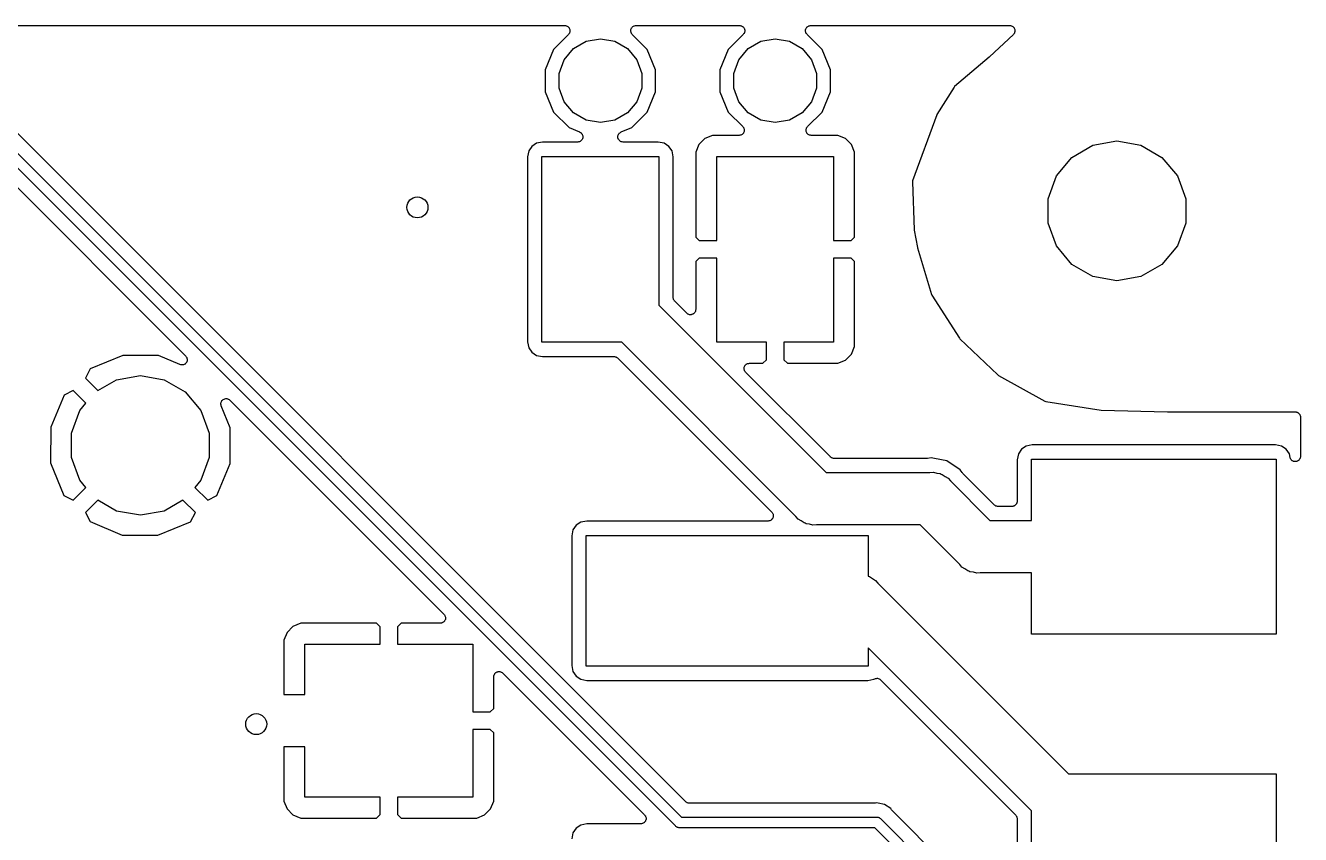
# Model space of a CAD drawing. Extents: x 86.1 to 122.5, y -104.2 to -55.1.
# Drawn here: x 104 to 122.53, y -71.6 to -59.84 of the extents above; entities that cross this region are included whole.
import ezdxf

# ---------------------------------------------------------------- set-up
doc = ezdxf.new("R2010")
doc.units = 0
doc.header["$MEASUREMENT"] = 0
doc.layers.add('BLACK', color=7, linetype='CONTINUOUS')

msp = doc.modelspace()

# ---------------------------------------------------------------- linework, layer by layer
at = {"layer": 'BLACK', "linetype": 'CONTINUOUS'}
for p, q in [((98.4866, -59.8412), (111.839, -59.8412)), ((111.839, -59.8412), (111.849, -59.8429)), ((111.849, -59.8429), (111.859, -59.8438)), ((111.859, -59.8438), (111.862, -59.8452)), ((111.862, -59.8452), (111.866, -59.8458)), ((112.848, -59.8458), (112.852, -59.8452)), ((112.852, -59.8452), (112.855, -59.8438)), ((112.855, -59.8438), (112.865, -59.8429)), ((112.865, -59.8429), (112.874, -59.8412)), ((112.874, -59.8412), (114.379, -59.8412)), ((114.379, -59.8412), (114.389, -59.8429)), ((114.389, -59.8429), (114.399, -59.8438)), ((114.399, -59.8438), (114.402, -59.8452)), ((114.402, -59.8452), (114.406, -59.8458)), ((115.388, -59.8458), (115.392, -59.8452)), ((115.392, -59.8452), (115.395, -59.8438)), ((115.395, -59.8438), (115.405, -59.8429)), ((115.405, -59.8429), (115.414, -59.8412)), ((115.414, -59.8412), (118.306, -59.8412)), ((118.306, -59.8412), (118.317, -59.8432)), ((118.317, -59.8432), (118.328, -59.8445)), ((118.328, -59.8445), (118.33, -59.8454)), ((118.33, -59.8454), (118.332, -59.8458)), ((111.893, -59.9713), (111.676, -60.1886)), ((111.866, -59.8458), (111.874, -59.8508)), ((111.874, -59.8508), (111.883, -59.855)), ((111.883, -59.855), (111.886, -59.8574)), ((111.886, -59.8574), (111.888, -59.859)), ((111.888, -59.859), (111.895, -59.8667)), ((111.899, -59.9631), (111.893, -59.9713)), ((111.895, -59.8667), (111.902, -59.8737)), ((111.905, -59.9555), (111.899, -59.9631)), ((111.902, -59.8737), (111.903, -59.8767)), ((111.903, -59.8767), (111.905, -59.8793)), ((111.905, -59.8793), (111.909, -59.8887)), ((111.907, -59.9523), (111.905, -59.9555)), ((111.909, -59.9496), (111.907, -59.9523)), ((111.909, -59.8887), (111.913, -59.8977)), ((111.911, -59.94), (111.909, -59.9496)), ((111.914, -59.9306), (111.911, -59.94)), ((111.913, -59.8977), (111.913, -59.901)), ((111.913, -59.901), (111.914, -59.9042)), ((111.914, -59.9042), (111.914, -59.9141)), ((111.914, -59.9141), (111.915, -59.924)), ((111.915, -59.924), (111.914, -59.9273)), ((111.914, -59.9273), (111.914, -59.9306)), ((112.798, -59.924), (112.799, -59.9141)), ((112.799, -59.9273), (112.798, -59.924)), ((112.799, -59.9042), (112.8, -59.901)), ((112.799, -59.9141), (112.799, -59.9042)), ((112.799, -59.9306), (112.799, -59.9273)), ((112.803, -59.94), (112.799, -59.9306)), ((112.8, -59.901), (112.801, -59.8977)), ((112.801, -59.8977), (112.805, -59.8887)), ((112.805, -59.9496), (112.803, -59.94)), ((112.805, -59.8887), (112.808, -59.8793)), ((112.807, -59.9524), (112.805, -59.9496)), ((112.808, -59.9555), (112.807, -59.9524)), ((112.808, -59.8793), (112.811, -59.8767)), ((112.815, -59.9631), (112.808, -59.9555)), ((112.811, -59.8767), (112.812, -59.8737)), ((112.812, -59.8737), (112.819, -59.8667)), ((112.82, -59.9713), (112.815, -59.9631)), ((112.819, -59.8667), (112.825, -59.859)), ((113.038, -60.1886), (112.82, -59.9713)), ((112.825, -59.859), (112.828, -59.8573)), ((112.828, -59.8573), (112.831, -59.855)), ((112.831, -59.855), (112.84, -59.8508)), ((112.84, -59.8508), (112.848, -59.8458)), ((114.433, -59.9713), (114.216, -60.1886)), ((114.406, -59.8458), (114.414, -59.8508)), ((114.414, -59.8508), (114.423, -59.855)), ((114.423, -59.855), (114.426, -59.8574)), ((114.426, -59.8574), (114.428, -59.859)), ((114.428, -59.859), (114.435, -59.8667)), ((114.439, -59.9631), (114.433, -59.9713)), ((114.435, -59.8667), (114.442, -59.8737)), ((114.445, -59.9555), (114.439, -59.9631)), ((114.442, -59.8737), (114.443, -59.8767)), ((114.443, -59.8767), (114.445, -59.8793)), ((114.445, -59.8793), (114.449, -59.8887)), ((114.447, -59.9523), (114.445, -59.9555)), ((114.449, -59.9496), (114.447, -59.9523)), ((114.449, -59.8887), (114.453, -59.8977)), ((114.451, -59.94), (114.449, -59.9496)), ((114.454, -59.9306), (114.451, -59.94)), ((114.453, -59.8977), (114.453, -59.901)), ((114.453, -59.901), (114.454, -59.9042)), ((114.454, -59.9042), (114.454, -59.9141)), ((114.454, -59.9141), (114.455, -59.924)), ((114.455, -59.924), (114.454, -59.9273)), ((114.454, -59.9273), (114.454, -59.9306)), ((115.338, -59.924), (115.339, -59.9141)), ((115.339, -59.9273), (115.338, -59.924)), ((115.339, -59.9042), (115.34, -59.901)), ((115.339, -59.9141), (115.339, -59.9042)), ((115.339, -59.9306), (115.339, -59.9273)), ((115.343, -59.94), (115.339, -59.9306)), ((115.34, -59.901), (115.341, -59.8977)), ((115.341, -59.8977), (115.345, -59.8887)), ((115.345, -59.9496), (115.343, -59.94)), ((115.345, -59.8887), (115.348, -59.8793)), ((115.347, -59.9524), (115.345, -59.9496)), ((115.348, -59.9555), (115.347, -59.9524)), ((115.348, -59.8793), (115.351, -59.8767)), ((115.355, -59.9631), (115.348, -59.9555)), ((115.351, -59.8767), (115.352, -59.8737)), ((115.352, -59.8737), (115.359, -59.8667)), ((115.36, -59.9713), (115.355, -59.9631)), ((115.359, -59.8667), (115.365, -59.859)), ((115.578, -60.1886), (115.36, -59.9713)), ((115.365, -59.859), (115.368, -59.8573)), ((115.368, -59.8573), (115.371, -59.855)), ((115.371, -59.855), (115.38, -59.8508)), ((115.38, -59.8508), (115.388, -59.8458)), ((118.358, -59.9731), (118.01, -60.2984)), ((118.332, -59.8458), (118.342, -59.8514)), ((118.342, -59.8514), (118.352, -59.8565)), ((118.352, -59.8565), (118.353, -59.858)), ((118.353, -59.858), (118.355, -59.859)), ((118.355, -59.859), (118.362, -59.8677)), ((118.365, -59.9641), (118.358, -59.9731)), ((118.362, -59.8677), (118.37, -59.8759)), ((118.372, -59.9555), (118.365, -59.9641)), ((118.37, -59.8759), (118.371, -59.8777)), ((118.371, -59.8777), (118.372, -59.8793)), ((118.372, -59.8793), (118.376, -59.8899)), ((118.373, -59.9536), (118.372, -59.9555)), ((118.374, -59.952), (118.373, -59.9536)), ((118.377, -59.9412), (118.374, -59.952)), ((118.376, -59.8899), (118.38, -59.9002)), ((118.381, -59.9306), (118.377, -59.9412)), ((118.38, -59.9002), (118.381, -59.9023)), ((118.381, -59.9023), (118.381, -59.9042)), ((118.381, -59.9042), (118.381, -59.9154)), ((118.381, -59.9154), (118.382, -59.9267)), ((118.382, -59.9267), (118.381, -59.9286)), ((118.381, -59.9286), (118.381, -59.9306)), ((111.676, -60.1886), (111.554, -60.4838)), ((111.829, -60.339), (111.965, -60.1769)), ((111.965, -60.1769), (112.149, -60.0711)), ((112.149, -60.0711), (112.357, -60.0343)), ((112.357, -60.0343), (112.565, -60.0711)), ((112.565, -60.0711), (112.749, -60.1769)), ((112.749, -60.1769), (112.885, -60.339)), ((113.16, -60.4838), (113.038, -60.1886)), ((114.216, -60.1886), (114.094, -60.4838)), ((114.369, -60.339), (114.505, -60.1769)), ((114.505, -60.1769), (114.689, -60.0711)), ((114.689, -60.0711), (114.897, -60.0343)), ((114.897, -60.0343), (115.105, -60.0711)), ((115.105, -60.0711), (115.289, -60.1769)), ((115.289, -60.1769), (115.425, -60.339)), ((115.7, -60.4838), (115.578, -60.1886)), ((102.545, -60.3548), (113.535, -71.3452)), ((113.597, -71.1197), (102.711, -60.2335)), ((111.757, -60.5378), (111.829, -60.339)), ((112.885, -60.339), (112.957, -60.5378)), ((114.297, -60.5378), (114.369, -60.339)), ((115.425, -60.339), (115.497, -60.5378)), ((118.007, -60.3007), (117.505, -60.7276)), ((118.008, -60.2994), (118.007, -60.3007)), ((118.01, -60.2984), (118.008, -60.2994)), ((113.447, -71.4729), (102.457, -60.4825)), ((111.554, -60.4838), (111.554, -60.8034)), ((111.757, -60.7494), (111.757, -60.5378)), ((112.957, -60.5378), (112.957, -60.7494)), ((113.16, -60.8034), (113.16, -60.4838)), ((114.094, -60.4838), (114.094, -60.8034)), ((114.297, -60.7494), (114.297, -60.5378)), ((115.497, -60.5378), (115.497, -60.7494)), ((115.7, -60.8034), (115.7, -60.4838)), ((102.395, -60.708), (106.331, -64.6439)), ((111.829, -60.9482), (111.757, -60.7494)), ((112.957, -60.7494), (112.885, -60.9482)), ((114.369, -60.9482), (114.297, -60.7494)), ((115.497, -60.7494), (115.425, -60.9482)), ((117.497, -60.7364), (117.248, -61.1345)), ((117.505, -60.7276), (117.497, -60.7364)), ((111.554, -60.8034), (111.676, -61.0986)), ((111.965, -61.1103), (111.829, -60.9482)), ((112.885, -60.9482), (112.749, -61.1103)), ((113.038, -61.0986), (113.16, -60.8034)), ((114.094, -60.8034), (114.216, -61.0986)), ((114.505, -61.1103), (114.369, -60.9482)), ((115.425, -60.9482), (115.289, -61.1103)), ((115.578, -61.0986), (115.7, -60.8034)), ((111.676, -61.0986), (111.902, -61.3245)), ((112.149, -61.2161), (111.965, -61.1103)), ((112.749, -61.1103), (112.565, -61.2161)), ((112.812, -61.3245), (113.038, -61.0986)), ((114.216, -61.0986), (114.426, -61.3087)), ((114.689, -61.2161), (114.505, -61.1103)), ((115.289, -61.1103), (115.105, -61.2161)), ((115.368, -61.3087), (115.578, -61.0986)), ((117.245, -61.1415), (116.893, -62.096)), ((117.248, -61.1345), (117.245, -61.1415)), ((111.902, -61.3245), (112.056, -61.3883)), ((112.357, -61.2529), (112.149, -61.2161)), ((112.565, -61.2161), (112.357, -61.2529)), ((112.658, -61.3883), (112.812, -61.3245)), ((114.426, -61.3087), (114.432, -61.3169)), ((114.432, -61.3169), (114.438, -61.3245)), ((114.438, -61.3245), (114.439, -61.3276)), ((114.439, -61.3276), (114.441, -61.3304)), ((114.897, -61.2529), (114.689, -61.2161)), ((115.105, -61.2161), (114.897, -61.2529)), ((115.352, -61.3304), (115.354, -61.3276)), ((115.354, -61.3276), (115.356, -61.3245)), ((115.356, -61.3245), (115.362, -61.3169)), ((115.362, -61.3169), (115.368, -61.3087)), ((112.056, -61.3883), (112.066, -61.3946)), ((112.066, -61.3946), (112.076, -61.4004)), ((112.076, -61.4004), (112.077, -61.4016)), ((112.083, -61.5082), (112.076, -61.5171)), ((112.077, -61.4016), (112.078, -61.4025)), ((112.078, -61.4025), (112.085, -61.4118)), ((112.091, -61.4997), (112.083, -61.5082)), ((112.085, -61.4118), (112.093, -61.4206)), ((112.092, -61.4981), (112.091, -61.4997)), ((112.093, -61.4968), (112.092, -61.4981)), ((112.093, -61.4206), (112.093, -61.4222)), ((112.093, -61.4222), (112.094, -61.4235)), ((112.097, -61.4859), (112.093, -61.4968)), ((112.094, -61.4235), (112.098, -61.4346)), ((112.101, -61.4752), (112.097, -61.4859)), ((112.098, -61.4346), (112.102, -61.4455)), ((112.102, -61.472), (112.101, -61.4735)), ((112.101, -61.4735), (112.101, -61.4752)), ((112.102, -61.4455), (112.102, -61.4472)), ((112.102, -61.4472), (112.102, -61.4488)), ((112.102, -61.4488), (112.102, -61.4604)), ((112.102, -61.4604), (112.102, -61.472)), ((112.611, -61.4488), (112.612, -61.4472)), ((112.612, -61.4604), (112.611, -61.4488)), ((112.612, -61.4455), (112.616, -61.4346)), ((112.612, -61.4472), (112.612, -61.4455)), ((112.612, -61.472), (112.612, -61.4604)), ((112.613, -61.4735), (112.612, -61.472)), ((112.613, -61.4752), (112.613, -61.4735)), ((112.617, -61.4859), (112.613, -61.4752)), ((112.616, -61.4346), (112.619, -61.4235)), ((112.621, -61.4968), (112.617, -61.4859)), ((112.619, -61.4235), (112.62, -61.4222)), ((112.62, -61.4222), (112.621, -61.4206)), ((112.621, -61.4206), (112.628, -61.4118)), ((112.622, -61.4981), (112.621, -61.4968)), ((112.623, -61.4997), (112.622, -61.4981)), ((112.631, -61.5082), (112.623, -61.4997)), ((112.628, -61.4118), (112.636, -61.4025)), ((112.638, -61.5171), (112.631, -61.5082)), ((112.636, -61.4025), (112.637, -61.4016)), ((112.637, -61.4016), (112.638, -61.4004)), ((112.638, -61.4004), (112.648, -61.3946)), ((112.648, -61.3946), (112.658, -61.3883)), ((113.874, -61.4852), (113.789, -61.5709)), ((113.986, -61.4388), (113.874, -61.4852)), ((114.372, -61.4388), (113.986, -61.4388)), ((114.382, -61.4371), (114.372, -61.4388)), ((114.392, -61.4362), (114.382, -61.4371)), ((114.395, -61.4348), (114.392, -61.4362)), ((114.398, -61.4342), (114.395, -61.4348)), ((114.407, -61.4292), (114.398, -61.4342)), ((114.416, -61.425), (114.407, -61.4292)), ((114.418, -61.4227), (114.416, -61.425)), ((114.421, -61.421), (114.418, -61.4227)), ((114.428, -61.4133), (114.421, -61.421)), ((114.435, -61.4063), (114.428, -61.4133)), ((114.436, -61.4033), (114.435, -61.4063)), ((114.438, -61.4007), (114.436, -61.4033)), ((114.442, -61.3913), (114.438, -61.4007)), ((114.441, -61.3304), (114.444, -61.34)), ((114.446, -61.3823), (114.442, -61.3913)), ((114.444, -61.34), (114.447, -61.3494)), ((114.447, -61.3758), (114.446, -61.379)), ((114.446, -61.379), (114.446, -61.3823)), ((114.447, -61.3494), (114.447, -61.3527)), ((114.447, -61.3527), (114.448, -61.356)), ((114.448, -61.356), (114.447, -61.3659)), ((114.447, -61.3659), (114.447, -61.3758)), ((115.346, -61.356), (115.347, -61.3527)), ((115.347, -61.3659), (115.346, -61.356)), ((115.347, -61.3494), (115.35, -61.34)), ((115.347, -61.3527), (115.347, -61.3494)), ((115.347, -61.3758), (115.347, -61.3659)), ((115.348, -61.379), (115.347, -61.3758)), ((115.348, -61.3823), (115.348, -61.379)), ((115.352, -61.3913), (115.348, -61.3823)), ((115.35, -61.34), (115.352, -61.3304)), ((115.356, -61.4007), (115.352, -61.3913)), ((115.358, -61.4033), (115.356, -61.4007)), ((115.359, -61.4063), (115.358, -61.4033)), ((115.366, -61.4133), (115.359, -61.4063)), ((115.373, -61.421), (115.366, -61.4133)), ((115.375, -61.4227), (115.373, -61.421)), ((115.378, -61.425), (115.375, -61.4227)), ((115.387, -61.4292), (115.378, -61.425)), ((115.395, -61.4342), (115.387, -61.4292)), ((115.399, -61.4348), (115.395, -61.4342)), ((115.402, -61.4362), (115.399, -61.4348)), ((115.412, -61.4371), (115.402, -61.4362)), ((115.422, -61.4388), (115.412, -61.4371)), ((115.808, -61.4388), (115.422, -61.4388)), ((115.92, -61.4852), (115.808, -61.4388)), ((116.005, -61.5709), (115.92, -61.4852)), ((111.315, -61.6643), (111.298, -61.7511)), ((111.36, -61.5971), (111.315, -61.6643)), ((111.428, -61.5522), (111.36, -61.5971)), ((111.514, -61.5349), (111.428, -61.5522)), ((112.027, -61.5349), (111.514, -61.5349)), ((112.038, -61.5329), (112.027, -61.5349)), ((112.05, -61.5314), (112.038, -61.5329)), ((112.051, -61.5306), (112.05, -61.5314)), ((112.053, -61.5303), (112.051, -61.5306)), ((112.063, -61.5245), (112.053, -61.5303)), ((112.073, -61.5192), (112.063, -61.5245)), ((112.074, -61.5179), (112.073, -61.5192)), ((112.076, -61.5171), (112.074, -61.5179)), ((112.639, -61.5179), (112.638, -61.5171)), ((112.641, -61.5192), (112.639, -61.5179)), ((112.651, -61.5245), (112.641, -61.5192)), ((112.661, -61.5303), (112.651, -61.5245)), ((112.663, -61.5306), (112.661, -61.5303)), ((112.664, -61.5314), (112.663, -61.5306)), ((112.676, -61.5329), (112.664, -61.5314)), ((112.687, -61.5349), (112.676, -61.5329)), ((113.199, -61.5349), (112.687, -61.5349)), ((113.286, -61.5522), (113.199, -61.5349)), ((113.353, -61.5971), (113.286, -61.5522)), ((113.398, -61.6643), (113.353, -61.5971)), ((113.416, -61.7511), (113.398, -61.6643)), ((113.789, -61.5709), (113.742, -61.683)), ((113.742, -61.683), (113.742, -62.916)), ((116.052, -61.683), (116.005, -61.5709)), ((116.052, -62.916), (116.052, -61.683)), ((119.21, -61.7569), (119.515, -61.5806)), ((119.515, -61.5806), (119.863, -61.5194)), ((119.863, -61.5194), (120.21, -61.5806)), ((120.21, -61.5806), (120.515, -61.7569)), ((111.298, -61.7511), (111.298, -64.4361)), ((111.507, -64.4436), (111.507, -61.7436)), ((111.507, -61.7436), (113.207, -61.7436)), ((113.207, -61.7436), (113.207, -63.9048)), ((113.416, -63.7945), (113.416, -61.7511)), ((114.047, -62.9666), (114.047, -61.7436)), ((114.047, -61.7436), (115.747, -61.7436)), ((115.747, -61.7436), (115.747, -62.9666)), ((118.983, -62.0271), (119.21, -61.7569)), ((120.515, -61.7569), (120.742, -62.0271)), ((118.863, -62.3585), (118.983, -62.0271)), ((120.742, -62.0271), (120.863, -62.3585)), ((116.893, -62.096), (116.891, -62.1104)), ((116.891, -62.1104), (116.916, -62.8111)), ((118.863, -62.7111), (118.863, -62.3585)), ((120.863, -62.3585), (120.863, -62.7111)), ((118.983, -63.0425), (118.863, -62.7111)), ((120.863, -62.7111), (120.742, -63.0425)), ((113.742, -62.916), (113.793, -62.9666)), ((113.793, -62.9666), (114.047, -62.9666)), ((115.747, -62.9666), (116.001, -62.9666)), ((116.001, -62.9666), (116.052, -62.916)), ((116.916, -62.8111), (116.917, -62.8172)), ((116.917, -62.8172), (116.967, -63.0665)), ((116.967, -63.0665), (116.967, -63.0699)), ((116.967, -63.0699), (117.169, -63.7489)), ((119.21, -63.3127), (118.983, -63.0425)), ((120.742, -63.0425), (120.515, -63.3127)), ((113.793, -63.2206), (113.742, -63.2712)), ((113.742, -63.2712), (113.742, -63.9687)), ((114.047, -63.2206), (113.793, -63.2206)), ((114.047, -64.4436), (114.047, -63.2206)), ((115.747, -63.2206), (115.747, -64.4436)), ((116.001, -63.2206), (115.747, -63.2206)), ((116.052, -63.2712), (116.001, -63.2206)), ((116.052, -64.5042), (116.052, -63.2712)), ((119.515, -63.489), (119.21, -63.3127)), ((120.515, -63.3127), (120.21, -63.489)), ((119.863, -63.5502), (119.515, -63.489)), ((120.21, -63.489), (119.863, -63.5502)), ((113.207, -63.9048), (115.638, -66.3356)), ((113.416, -63.7978), (113.416, -63.7945)), ((113.416, -63.8012), (113.416, -63.7978)), ((113.418, -63.8108), (113.416, -63.8012)), ((113.42, -63.8206), (113.418, -63.8108)), ((113.422, -63.8235), (113.42, -63.8206)), ((113.423, -63.8267), (113.422, -63.8235)), ((113.428, -63.8349), (113.423, -63.8267)), ((113.433, -63.8435), (113.428, -63.8349)), ((113.436, -63.8457), (113.433, -63.8435)), ((113.438, -63.8484), (113.436, -63.8457)), ((113.612, -64.0225), (113.438, -63.8484)), ((117.169, -63.7489), (117.173, -63.7585)), ((117.173, -63.7585), (117.574, -64.3852)), ((113.62, -64.0282), (113.612, -64.0225)), ((113.628, -64.0346), (113.62, -64.0282)), ((113.631, -64.0358), (113.628, -64.0346)), ((113.634, -64.0377), (113.631, -64.0358)), ((113.643, -64.0403), (113.634, -64.0377)), ((113.653, -64.0437), (113.643, -64.0403)), ((113.656, -64.0437), (113.653, -64.0437)), ((113.659, -64.0446), (113.656, -64.0437)), ((113.669, -64.0437), (113.659, -64.0446)), ((113.679, -64.0437), (113.669, -64.0437)), ((113.682, -64.0426), (113.679, -64.0437)), ((113.686, -64.0423), (113.682, -64.0426)), ((113.695, -64.038), (113.686, -64.0423)), ((113.704, -64.0346), (113.695, -64.038)), ((113.707, -64.0325), (113.704, -64.0346)), ((113.71, -64.0311), (113.707, -64.0325)), ((113.717, -64.024), (113.71, -64.0311)), ((113.724, -64.0176), (113.717, -64.024)), ((113.726, -64.0147), (113.724, -64.0176)), ((113.728, -64.0124), (113.726, -64.0147)), ((113.733, -64.0033), (113.728, -64.0124)), ((113.738, -63.9947), (113.733, -64.0033)), ((113.74, -63.9884), (113.738, -63.9914)), ((113.738, -63.9914), (113.738, -63.9947)), ((113.742, -63.9687), (113.74, -63.9785)), ((113.74, -63.9785), (113.74, -63.9884)), ((111.298, -64.4361), (111.315, -64.5229)), ((112.668, -64.4436), (111.507, -64.4436)), ((115.199, -66.9742), (112.668, -64.4436)), ((114.77, -64.4436), (114.047, -64.4436)), ((114.77, -64.6978), (114.77, -64.4436)), ((115.747, -64.4436), (115.024, -64.4436)), ((115.024, -64.4436), (115.024, -64.6978)), ((117.574, -64.3852), (117.58, -64.3922)), ((117.58, -64.3922), (118.132, -64.919)), ((105.417, -64.6363), (104.943, -64.8311)), ((105.936, -64.6379), (105.417, -64.6363)), ((106.248, -64.7681), (105.936, -64.6379)), ((106.331, -64.6439), (106.338, -64.6535)), ((106.338, -64.6535), (106.345, -64.6628)), ((111.315, -64.5229), (111.36, -64.5901)), ((111.36, -64.5901), (111.428, -64.635)), ((111.428, -64.635), (111.514, -64.6523)), ((111.514, -64.6523), (112.558, -64.6523)), ((112.558, -64.6523), (112.561, -64.6529)), ((112.561, -64.6529), (112.564, -64.6526)), ((112.564, -64.6526), (112.574, -64.6551)), ((112.574, -64.6551), (112.584, -64.6569)), ((112.584, -64.6569), (112.587, -64.6585)), ((112.587, -64.6585), (112.59, -64.6594)), ((112.59, -64.6594), (112.598, -64.6651)), ((115.92, -64.702), (116.005, -64.6163)), ((116.005, -64.6163), (116.052, -64.5042)), ((104.943, -64.8311), (104.874, -64.9639)), ((106.259, -64.7706), (106.248, -64.7681)), ((106.271, -64.7737), (106.259, -64.7706)), ((106.272, -64.7735), (106.271, -64.7737)), ((106.274, -64.7739), (106.272, -64.7735)), ((106.285, -64.7724), (106.274, -64.7739)), ((106.297, -64.7714), (106.285, -64.7724)), ((106.298, -64.7707), (106.297, -64.7714)), ((106.3, -64.7705), (106.298, -64.7707)), ((106.31, -64.7651), (106.3, -64.7705)), ((106.321, -64.7602), (106.31, -64.7651)), ((106.322, -64.7591), (106.321, -64.7602)), ((106.323, -64.7584), (106.322, -64.7591)), ((106.331, -64.7497), (106.323, -64.7584)), ((106.34, -64.7415), (106.331, -64.7497)), ((106.341, -64.7389), (106.34, -64.7401)), ((106.34, -64.7401), (106.34, -64.7415)), ((106.346, -64.7281), (106.341, -64.7389)), ((106.345, -64.6628), (106.345, -64.6643)), ((106.345, -64.6643), (106.346, -64.6656)), ((106.346, -64.6656), (106.349, -64.6769)), ((106.351, -64.7175), (106.346, -64.7281)), ((106.349, -64.6769), (106.353, -64.6881)), ((106.352, -64.7028), (106.351, -64.7145)), ((106.351, -64.7145), (106.351, -64.7159)), ((106.351, -64.7159), (106.351, -64.7175)), ((106.353, -64.6911), (106.352, -64.7028)), ((106.353, -64.6881), (106.353, -64.6896)), ((106.353, -64.6896), (106.353, -64.6911)), ((112.598, -64.6651), (112.607, -64.6701)), ((112.607, -64.6701), (112.609, -64.6727)), ((112.609, -64.6727), (112.612, -64.6746)), ((112.612, -64.6746), (114.848, -66.9112)), ((114.446, -64.8312), (114.447, -64.8213)), ((114.447, -64.8345), (114.446, -64.8312)), ((114.447, -64.8114), (114.448, -64.8082)), ((114.447, -64.8213), (114.447, -64.8114)), ((114.447, -64.8378), (114.447, -64.8345)), ((114.45, -64.8472), (114.447, -64.8378)), ((114.448, -64.8049), (114.452, -64.7959)), ((114.448, -64.8082), (114.448, -64.8049)), ((114.453, -64.8568), (114.45, -64.8472)), ((114.452, -64.7959), (114.456, -64.7865)), ((114.456, -64.7865), (114.458, -64.7839)), ((114.458, -64.7839), (114.459, -64.7809)), ((114.459, -64.7809), (114.466, -64.7739)), ((114.466, -64.7739), (114.473, -64.7662)), ((114.473, -64.7662), (114.476, -64.7645)), ((114.476, -64.7645), (114.478, -64.7622)), ((114.478, -64.7622), (114.487, -64.758)), ((114.487, -64.758), (114.496, -64.753)), ((114.496, -64.753), (114.499, -64.7524)), ((114.499, -64.7524), (114.502, -64.751)), ((114.502, -64.751), (114.512, -64.7501)), ((114.512, -64.7501), (114.522, -64.7484)), ((114.522, -64.7484), (114.719, -64.7484)), ((114.719, -64.7484), (114.77, -64.6978)), ((115.024, -64.6978), (115.075, -64.7484)), ((115.075, -64.7484), (115.808, -64.7484)), ((115.808, -64.7484), (115.92, -64.702)), ((104.874, -64.9639), (105.055, -65.1441)), ((105.055, -65.1441), (105.325, -64.9877)), ((105.325, -64.9877), (105.673, -64.9265)), ((105.673, -64.9265), (106.02, -64.9877)), ((106.02, -64.9877), (106.325, -65.164)), ((114.455, -64.8596), (114.453, -64.8568)), ((114.456, -64.8627), (114.455, -64.8596)), ((114.462, -64.8703), (114.456, -64.8627)), ((114.468, -64.8785), (114.462, -64.8703)), ((115.7, -66.1101), (114.468, -64.8785)), ((118.132, -64.919), (118.14, -64.9248)), ((118.14, -64.9248), (118.815, -65.3001)), ((104.564, -65.2109), (104.369, -65.6782)), ((104.695, -65.1435), (104.564, -65.2109)), ((104.881, -65.3298), (104.695, -65.1435)), ((106.325, -65.164), (106.552, -65.4342)), ((104.793, -65.4342), (104.881, -65.3298)), ((106.842, -65.3415), (106.843, -65.3301)), ((106.842, -65.3433), (106.842, -65.3415)), ((106.842, -65.3451), (106.842, -65.3433)), ((106.845, -65.3561), (106.842, -65.3451)), ((106.843, -65.3301), (106.844, -65.3187)), ((106.844, -65.3187), (106.845, -65.3171)), ((106.845, -65.3153), (106.851, -65.3051)), ((106.845, -65.3171), (106.845, -65.3153)), ((106.847, -65.3673), (106.845, -65.3561)), ((106.978, -65.6865), (106.847, -65.3673)), ((106.851, -65.3051), (106.855, -65.2947)), ((106.855, -65.2947), (106.857, -65.2934)), ((106.857, -65.2918), (106.866, -65.2841)), ((106.857, -65.2934), (106.857, -65.2918)), ((106.866, -65.2841), (106.874, -65.276)), ((106.874, -65.276), (106.876, -65.2752)), ((106.876, -65.2752), (106.877, -65.274)), ((106.877, -65.274), (106.888, -65.2697)), ((106.888, -65.2697), (106.898, -65.2648)), ((106.898, -65.2648), (106.9, -65.2646)), ((106.9, -65.2646), (106.902, -65.264)), ((106.902, -65.264), (106.913, -65.2635)), ((106.913, -65.2635), (106.924, -65.2625)), ((106.924, -65.2625), (106.926, -65.263)), ((106.926, -65.263), (106.928, -65.2629)), ((106.928, -65.2629), (106.939, -65.2664)), ((106.939, -65.2664), (106.95, -65.2693)), ((106.95, -65.2693), (106.951, -65.2704)), ((106.951, -65.2704), (106.953, -65.2709)), ((106.953, -65.2709), (106.962, -65.2779)), ((106.962, -65.2779), (106.972, -65.2845)), ((106.972, -65.2845), (110.084, -68.397)), ((118.815, -65.3001), (118.828, -65.3044)), ((118.828, -65.3044), (119.632, -65.43)), ((104.673, -65.7656), (104.793, -65.4342)), ((106.552, -65.4342), (106.673, -65.7656)), ((119.632, -65.43), (119.636, -65.4305)), ((119.636, -65.4305), (120.599, -65.4558)), ((120.599, -65.4558), (120.6, -65.4558)), ((120.6, -65.4558), (122.455, -65.4558)), ((122.455, -65.4558), (122.461, -65.457)), ((122.461, -65.457), (122.468, -65.457)), ((122.468, -65.457), (122.474, -65.4592)), ((122.474, -65.4592), (122.481, -65.4604)), ((122.481, -65.4604), (122.486, -65.4637)), ((122.486, -65.4637), (122.493, -65.466)), ((122.493, -65.466), (122.498, -65.4703)), ((122.498, -65.4703), (122.504, -65.4736)), ((122.504, -65.4736), (122.508, -65.4787)), ((122.508, -65.4787), (122.513, -65.483)), ((122.513, -65.483), (122.516, -65.4888)), ((122.516, -65.4888), (122.521, -65.4939)), ((122.521, -65.4939), (122.523, -65.5002)), ((122.523, -65.5002), (122.526, -65.5059)), ((122.526, -65.5059), (122.527, -65.5125)), ((122.527, -65.5125), (122.53, -65.5188)), ((122.53, -65.5188), (122.53, -65.5254)), ((122.53, -65.5254), (122.531, -65.532)), ((122.531, -65.532), (122.531, -66.1024)), ((104.369, -65.6782), (104.367, -66.1973)), ((104.673, -66.1182), (104.673, -65.7656)), ((106.673, -65.7656), (106.673, -66.1182)), ((106.977, -66.2056), (106.978, -65.6865)), ((118.543, -65.9526), (118.476, -65.9975)), ((118.63, -65.9353), (118.543, -65.9526)), ((122.17, -65.9353), (118.63, -65.9353)), ((122.257, -65.9526), (122.17, -65.9353)), ((122.324, -65.9975), (122.257, -65.9526)), ((104.793, -66.4496), (104.673, -66.1182)), ((106.673, -66.1182), (106.552, -66.4496)), ((115.702, -66.112), (115.7, -66.1101)), ((115.704, -66.1146), (115.702, -66.112)), ((115.713, -66.1195), (115.704, -66.1146)), ((115.721, -66.1253), (115.713, -66.1195)), ((115.724, -66.1261), (115.721, -66.1253)), ((115.727, -66.1278), (115.724, -66.1261)), ((115.737, -66.1295), (115.727, -66.1278)), ((115.747, -66.1321), (115.737, -66.1295)), ((115.75, -66.1318), (115.747, -66.1321)), ((115.753, -66.1324), (115.75, -66.1318)), ((117.098, -66.1324), (115.753, -66.1324)), ((117.105, -66.1311), (117.098, -66.1324)), ((117.112, -66.1309), (117.105, -66.1311)), ((117.163, -66.121), (117.112, -66.1309)), ((117.213, -66.1309), (117.163, -66.121)), ((117.391, -66.1663), (117.213, -66.1309)), ((117.213, -66.1309), (117.213, -66.1309)), ((118.431, -66.0647), (118.413, -66.1515)), ((118.476, -65.9975), (118.431, -66.0647)), ((118.622, -67.033), (118.622, -66.144)), ((118.622, -66.144), (122.178, -66.144)), ((122.178, -66.144), (122.178, -68.684)), ((122.369, -66.0647), (122.324, -65.9975)), ((122.38, -66.1173), (122.369, -66.0647)), ((122.382, -66.1227), (122.38, -66.1173)), ((122.383, -66.1285), (122.382, -66.1227)), ((122.387, -66.135), (122.383, -66.1285)), ((122.389, -66.1419), (122.387, -66.135)), ((122.393, -66.1463), (122.389, -66.1419)), ((122.517, -66.1449), (122.513, -66.1514)), ((122.521, -66.1391), (122.517, -66.1449)), ((122.523, -66.1335), (122.521, -66.1391)), ((122.526, -66.1285), (122.523, -66.1335)), ((122.528, -66.1211), (122.526, -66.1285)), ((122.53, -66.114), (122.528, -66.1211)), ((122.531, -66.1024), (122.53, -66.1082)), ((122.53, -66.1082), (122.53, -66.114)), ((104.367, -66.1973), (104.562, -66.6718)), ((106.781, -66.6729), (106.977, -66.2056)), ((117.584, -66.2954), (117.391, -66.1663)), ((117.612, -66.338), (117.584, -66.2954)), ((118.413, -66.1515), (118.413, -66.7536)), ((122.396, -66.1514), (122.393, -66.1463)), ((122.402, -66.1562), (122.396, -66.1514)), ((122.407, -66.1618), (122.402, -66.1562)), ((122.412, -66.1647), (122.407, -66.1618)), ((122.417, -66.1684), (122.412, -66.1647)), ((122.424, -66.171), (122.417, -66.1684)), ((122.43, -66.1746), (122.424, -66.171)), ((122.436, -66.1755), (122.43, -66.1746)), ((122.441, -66.1775), (122.436, -66.1755)), ((122.449, -66.1775), (122.441, -66.1775)), ((122.456, -66.1786), (122.449, -66.1775)), ((122.462, -66.1775), (122.456, -66.1786)), ((122.468, -66.1775), (122.462, -66.1775)), ((122.475, -66.1749), (122.468, -66.1775)), ((122.482, -66.1734), (122.475, -66.1749)), ((122.487, -66.1704), (122.482, -66.1734)), ((122.493, -66.1684), (122.487, -66.1704)), ((122.498, -66.1636), (122.493, -66.1684)), ((122.505, -66.1597), (122.498, -66.1636)), ((122.508, -66.1551), (122.505, -66.1597)), ((122.513, -66.1514), (122.508, -66.1551)), ((104.881, -66.554), (104.793, -66.4496)), ((106.552, -66.4496), (106.464, -66.554)), ((115.638, -66.3356), (117.146, -66.3356)), ((117.146, -66.3356), (117.196, -66.3312)), ((117.196, -66.3312), (117.245, -66.3443)), ((117.245, -66.3443), (117.295, -66.3531)), ((117.295, -66.3531), (117.31, -66.3616)), ((117.31, -66.3616), (117.326, -66.366)), ((117.326, -66.366), (117.367, -66.395)), ((117.367, -66.395), (117.411, -66.4202)), ((117.411, -66.4202), (117.444, -66.459)), ((117.444, -66.459), (118.018, -67.033)), ((117.617, -66.3434), (117.612, -66.338)), ((117.622, -66.3495), (117.617, -66.3434)), ((118.08, -66.8075), (117.622, -66.3495)), ((104.562, -66.6718), (104.695, -66.7403)), ((104.695, -66.7403), (104.881, -66.554)), ((106.464, -66.554), (106.651, -66.7403)), ((106.651, -66.7403), (106.781, -66.6729)), ((105.055, -66.7397), (104.874, -66.9199)), ((105.325, -66.8961), (105.055, -66.7397)), ((106.291, -66.7397), (106.02, -66.8961)), ((106.471, -66.9199), (106.291, -66.7397)), ((118.082, -66.8094), (118.08, -66.8075)), ((118.085, -66.812), (118.082, -66.8094)), ((118.093, -66.8169), (118.085, -66.812)), ((118.101, -66.8227), (118.093, -66.8169)), ((118.105, -66.8235), (118.101, -66.8227)), ((118.107, -66.8252), (118.105, -66.8235)), ((118.117, -66.8269), (118.107, -66.8252)), ((118.127, -66.8295), (118.117, -66.8269)), ((118.13, -66.8292), (118.127, -66.8295)), ((118.134, -66.8298), (118.13, -66.8292)), ((118.337, -66.8298), (118.134, -66.8298)), ((118.344, -66.8286), (118.337, -66.8298)), ((118.35, -66.8286), (118.344, -66.8286)), ((118.357, -66.8264), (118.35, -66.8286)), ((118.363, -66.8252), (118.357, -66.8264)), ((118.369, -66.8219), (118.363, -66.8252)), ((118.375, -66.8196), (118.369, -66.8219)), ((118.38, -66.8153), (118.375, -66.8196)), ((118.386, -66.812), (118.38, -66.8153)), ((118.39, -66.8069), (118.386, -66.812)), ((118.395, -66.8026), (118.39, -66.8069)), ((118.399, -66.7968), (118.395, -66.8026)), ((118.403, -66.7917), (118.399, -66.7968)), ((118.405, -66.7854), (118.403, -66.7917)), ((118.409, -66.7797), (118.405, -66.7854)), ((118.41, -66.7731), (118.409, -66.7797)), ((118.412, -66.7668), (118.41, -66.7731)), ((118.413, -66.7536), (118.412, -66.7602)), ((118.412, -66.7602), (118.412, -66.7668)), ((104.874, -66.9199), (104.942, -67.0506)), ((104.942, -67.0506), (105.409, -67.2459)), ((105.673, -66.9573), (105.325, -66.8961)), ((106.02, -66.8961), (105.673, -66.9573)), ((105.928, -67.2475), (106.403, -67.0527)), ((106.403, -67.0527), (106.471, -66.9199)), ((112.071, -67.0586), (112.004, -67.1035)), ((112.158, -67.0413), (112.071, -67.0586)), ((114.794, -67.0413), (112.158, -67.0413)), ((114.804, -67.0396), (114.794, -67.0413)), ((114.814, -67.0387), (114.804, -67.0396)), ((114.817, -67.0373), (114.814, -67.0387)), ((114.821, -67.0367), (114.817, -67.0373)), ((114.829, -67.0318), (114.821, -67.0367)), ((114.838, -67.0275), (114.829, -67.0318)), ((114.841, -67.0252), (114.838, -67.0275)), ((114.843, -67.0235), (114.841, -67.0252)), ((114.85, -67.0159), (114.843, -67.0235)), ((114.848, -66.9112), (114.854, -66.9194)), ((114.857, -67.0088), (114.85, -67.0159)), ((114.854, -66.9194), (114.86, -66.927)), ((114.858, -67.0058), (114.857, -67.0088)), ((114.86, -67.0032), (114.858, -67.0058)), ((114.86, -66.927), (114.862, -66.9302)), ((114.864, -66.9939), (114.86, -67.0032)), ((114.862, -66.9302), (114.864, -66.9329)), ((114.864, -66.9329), (114.866, -66.9425)), ((114.868, -66.9848), (114.864, -66.9939)), ((114.866, -66.9425), (114.87, -66.9519)), ((114.87, -66.9784), (114.868, -66.9815)), ((114.868, -66.9815), (114.868, -66.9848)), ((114.87, -66.9519), (114.87, -66.9552)), ((114.87, -66.9552), (114.87, -66.9585)), ((114.87, -66.9585), (114.87, -66.9684)), ((114.87, -66.9684), (114.87, -66.9784)), ((115.231, -67.013), (115.199, -66.9742)), ((115.275, -67.0382), (115.231, -67.013)), ((115.316, -67.0672), (115.275, -67.0382)), ((115.333, -67.0716), (115.316, -67.0672)), ((118.018, -67.033), (118.622, -67.033)), ((105.409, -67.2459), (105.928, -67.2475)), ((111.959, -67.1707), (111.941, -67.2575)), ((112.004, -67.1035), (111.959, -67.1707)), ((112.15, -69.15), (112.15, -67.25)), ((112.15, -67.25), (116.25, -67.25)), ((115.348, -67.0801), (115.333, -67.0716)), ((115.397, -67.0889), (115.348, -67.0801)), ((115.446, -67.102), (115.397, -67.0889)), ((115.497, -67.0976), (115.446, -67.102)), ((117.005, -67.0976), (115.497, -67.0976)), ((116.25, -67.25), (116.25, -67.8432)), ((117.579, -67.6716), (117.005, -67.0976)), ((111.941, -67.2575), (111.941, -69.1425)), ((117.611, -67.7104), (117.579, -67.6716)), ((117.655, -67.7356), (117.611, -67.7104)), ((117.696, -67.7646), (117.655, -67.7356)), ((117.713, -67.769), (117.696, -67.7646)), ((117.728, -67.7775), (117.713, -67.769)), ((117.777, -67.7863), (117.728, -67.7775)), ((117.826, -67.7994), (117.777, -67.7863)), ((117.877, -67.795), (117.826, -67.7994)), ((118.622, -67.795), (117.877, -67.795)), ((118.622, -68.684), (118.622, -67.795)), ((116.25, -67.8432), (116.253, -67.845)), ((116.253, -67.845), (116.269, -67.8494)), ((116.269, -67.8494), (116.311, -67.8784)), ((116.311, -67.8784), (116.355, -67.9036)), ((116.355, -67.9036), (116.387, -67.9424)), ((116.387, -67.9424), (119.161, -70.716)), ((108.002, -68.5271), (107.89, -68.5735)), ((109.105, -68.5271), (108.002, -68.5271)), ((109.156, -68.5777), (109.105, -68.5271)), ((109.46, -68.5271), (109.41, -68.5777)), ((110.03, -68.5271), (109.46, -68.5271)), ((110.04, -68.5254), (110.03, -68.5271)), ((110.05, -68.5245), (110.04, -68.5254)), ((110.053, -68.5231), (110.05, -68.5245)), ((110.056, -68.5225), (110.053, -68.5231)), ((110.065, -68.5175), (110.056, -68.5225)), ((110.074, -68.5133), (110.065, -68.5175)), ((110.076, -68.511), (110.074, -68.5133)), ((110.079, -68.5093), (110.076, -68.511)), ((110.086, -68.5016), (110.079, -68.5093)), ((110.084, -68.397), (110.09, -68.4052)), ((110.093, -68.4946), (110.086, -68.5016)), ((110.09, -68.4052), (110.096, -68.4128)), ((110.094, -68.4916), (110.093, -68.4946)), ((110.096, -68.489), (110.094, -68.4916)), ((110.096, -68.4128), (110.097, -68.4159)), ((110.1, -68.4796), (110.096, -68.489)), ((110.097, -68.4159), (110.099, -68.4187)), ((110.099, -68.4187), (110.102, -68.4283)), ((110.104, -68.4706), (110.1, -68.4796)), ((110.102, -68.4283), (110.105, -68.4377)), ((110.105, -68.4641), (110.104, -68.4673)), ((110.104, -68.4673), (110.104, -68.4706)), ((110.105, -68.4377), (110.105, -68.441)), ((110.105, -68.441), (110.106, -68.4443)), ((110.106, -68.4443), (110.105, -68.4542)), ((110.105, -68.4542), (110.105, -68.4641)), ((107.804, -68.6592), (107.758, -68.7713)), ((107.89, -68.5735), (107.804, -68.6592)), ((109.156, -68.8319), (109.156, -68.5777)), ((109.41, -68.5777), (109.41, -68.8319)), ((122.178, -68.684), (118.622, -68.684)), ((107.758, -68.7713), (107.758, -69.5609)), ((108.063, -69.5609), (108.063, -68.8319)), ((108.063, -68.8319), (109.156, -68.8319)), ((109.41, -68.8319), (110.503, -68.8319)), ((110.503, -68.8319), (110.503, -69.8149)), ((118.622, -71.2548), (116.25, -68.8828)), ((116.25, -68.8828), (116.25, -69.15)), ((110.807, -69.3043), (110.809, -69.2945)), ((110.809, -69.2945), (110.81, -69.2846)), ((110.81, -69.2846), (110.812, -69.2816)), ((110.812, -69.2783), (110.817, -69.2696)), ((110.812, -69.2816), (110.812, -69.2783)), ((110.817, -69.2696), (110.821, -69.2606)), ((110.821, -69.2606), (110.824, -69.2582)), ((110.824, -69.2582), (110.825, -69.2553)), ((110.825, -69.2553), (110.833, -69.2489)), ((110.833, -69.2489), (110.84, -69.2419)), ((110.84, -69.2419), (110.843, -69.2405)), ((110.843, -69.2405), (110.846, -69.2383)), ((110.846, -69.2383), (110.855, -69.2349)), ((110.855, -69.2349), (110.864, -69.2307)), ((110.864, -69.2307), (110.867, -69.2304)), ((110.867, -69.2304), (110.87, -69.2293)), ((110.87, -69.2293), (110.88, -69.2293)), ((110.88, -69.2293), (110.89, -69.2284)), ((110.89, -69.2284), (110.894, -69.2293)), ((110.894, -69.2293), (110.897, -69.2293)), ((110.897, -69.2293), (110.906, -69.2327)), ((110.906, -69.2327), (110.916, -69.2353)), ((110.916, -69.2353), (110.919, -69.2372)), ((110.919, -69.2372), (110.922, -69.2383)), ((110.922, -69.2383), (110.929, -69.2447)), ((110.929, -69.2447), (110.938, -69.2504)), ((110.938, -69.2504), (112.998, -71.3112)), ((111.941, -69.1425), (111.959, -69.2293)), ((111.959, -69.2293), (112.004, -69.2965)), ((116.25, -69.15), (112.15, -69.15)), ((110.807, -69.7643), (110.807, -69.3043)), ((112.004, -69.2965), (112.071, -69.3414)), ((112.071, -69.3414), (112.158, -69.3587)), ((112.158, -69.3587), (116.242, -69.3587)), ((116.242, -69.3587), (116.329, -69.3414)), ((116.329, -69.3414), (116.332, -69.3393)), ((116.332, -69.3393), (116.344, -69.3343)), ((116.344, -69.3343), (116.355, -69.3291)), ((116.355, -69.3291), (116.356, -69.329)), ((116.356, -69.329), (116.357, -69.3287)), ((116.357, -69.3287), (116.369, -69.3279)), ((116.369, -69.3279), (116.381, -69.3268)), ((116.381, -69.3268), (116.382, -69.327)), ((116.382, -69.327), (116.383, -69.3269)), ((116.383, -69.3269), (116.395, -69.3304)), ((116.395, -69.3304), (116.407, -69.3336)), ((116.407, -69.3336), (116.408, -69.3341)), ((116.408, -69.3341), (116.408, -69.3343)), ((116.408, -69.3343), (116.418, -69.3417)), ((116.418, -69.3417), (116.429, -69.3488)), ((116.429, -69.3488), (118.391, -71.3112)), ((107.758, -69.5609), (108.063, -69.5609)), ((110.503, -69.8149), (110.757, -69.8149)), ((110.757, -69.8149), (110.807, -69.7643)), ((110.503, -70.0689), (110.503, -71.0519)), ((110.757, -70.0689), (110.503, -70.0689)), ((110.807, -70.1195), (110.757, -70.0689)), ((110.807, -71.1125), (110.807, -70.1195)), ((107.758, -70.3229), (107.758, -71.1125)), ((108.063, -70.3229), (107.758, -70.3229)), ((108.063, -71.0519), (108.063, -70.3229)), ((119.161, -70.716), (122.178, -70.716)), ((122.178, -70.716), (122.178, -73.256)), ((107.758, -71.1125), (107.804, -71.2246)), ((109.156, -71.0519), (108.063, -71.0519)), ((109.156, -71.3061), (109.156, -71.0519)), ((110.503, -71.0519), (109.41, -71.0519)), ((109.41, -71.0519), (109.41, -71.3061)), ((110.761, -71.2246), (110.807, -71.1125)), ((113.6, -71.1216), (113.597, -71.1197)), ((113.602, -71.1242), (113.6, -71.1216)), ((113.611, -71.1291), (113.602, -71.1242)), ((113.619, -71.1349), (113.611, -71.1291)), ((113.622, -71.1357), (113.619, -71.1349)), ((113.625, -71.1374), (113.622, -71.1357)), ((113.635, -71.1391), (113.625, -71.1374)), ((113.644, -71.1417), (113.635, -71.1391)), ((113.648, -71.1414), (113.644, -71.1417)), ((113.651, -71.142), (113.648, -71.1414)), ((116.341, -71.142), (113.651, -71.142)), ((116.348, -71.1407), (116.341, -71.142)), ((116.356, -71.1405), (116.348, -71.1407)), ((116.376, -71.1365), (116.356, -71.1405)), ((116.396, -71.1405), (116.376, -71.1365)), ((116.485, -71.1582), (116.396, -71.1405)), ((107.804, -71.2246), (107.89, -71.3103)), ((107.89, -71.3103), (108.002, -71.3567)), ((109.105, -71.3567), (109.156, -71.3061)), ((109.41, -71.3061), (109.46, -71.3567)), ((110.563, -71.3567), (110.675, -71.3103)), ((110.675, -71.3103), (110.761, -71.2246)), ((112.998, -71.3112), (113.004, -71.3194)), ((113.004, -71.3194), (113.011, -71.327)), ((113.011, -71.327), (113.012, -71.3302)), ((113.012, -71.3302), (113.014, -71.3329)), ((116.577, -71.22), (116.485, -71.1582)), ((116.589, -71.237), (116.577, -71.22)), ((116.594, -71.2425), (116.589, -71.237)), ((116.598, -71.2486), (116.594, -71.2425)), ((118.283, -72.9336), (116.598, -71.2486)), ((118.391, -71.3112), (118.393, -71.3139)), ((118.393, -71.3139), (118.395, -71.3161)), ((118.395, -71.3161), (118.4, -71.3247)), ((118.4, -71.3247), (118.406, -71.3329)), ((118.622, -73.256), (118.622, -71.2548)), ((108.002, -71.3567), (109.105, -71.3567)), ((109.46, -71.3567), (110.563, -71.3567)), ((112.004, -71.5035), (111.959, -71.5707)), ((112.071, -71.4586), (112.004, -71.5035)), ((112.158, -71.4413), (112.071, -71.4586)), ((112.945, -71.4413), (112.158, -71.4413)), ((112.954, -71.4396), (112.945, -71.4413)), ((112.964, -71.4387), (112.954, -71.4396)), ((112.967, -71.4373), (112.964, -71.4387)), ((112.971, -71.4367), (112.967, -71.4373)), ((112.979, -71.4317), (112.971, -71.4367)), ((112.988, -71.4275), (112.979, -71.4317)), ((112.991, -71.4252), (112.988, -71.4275)), ((112.993, -71.4235), (112.991, -71.4252)), ((113, -71.4159), (112.993, -71.4235)), ((113.007, -71.4088), (113, -71.4159)), ((113.008, -71.4058), (113.007, -71.4088)), ((113.011, -71.4032), (113.008, -71.4058)), ((113.014, -71.3939), (113.011, -71.4032)), ((113.014, -71.3329), (113.016, -71.3425)), ((113.018, -71.3848), (113.014, -71.3939)), ((113.016, -71.3425), (113.02, -71.3519)), ((113.02, -71.3784), (113.018, -71.3815)), ((113.018, -71.3815), (113.018, -71.3848)), ((113.02, -71.3519), (113.02, -71.3552)), ((113.02, -71.3552), (113.02, -71.3585)), ((113.02, -71.3585), (113.02, -71.3684)), ((113.02, -71.3684), (113.02, -71.3784)), ((113.454, -71.4807), (113.447, -71.4729)), ((113.463, -71.4857), (113.454, -71.4807)), ((113.471, -71.4915), (113.463, -71.4857)), ((113.474, -71.4924), (113.471, -71.4915)), ((113.477, -71.4941), (113.474, -71.4924)), ((113.487, -71.4959), (113.477, -71.4941)), ((113.497, -71.4985), (113.487, -71.4959)), ((113.507, -71.4976), (113.497, -71.4985)), ((116.344, -71.4976), (113.507, -71.4976)), ((113.535, -71.3452), (116.373, -71.3452)), ((118.091, -73.2445), (116.344, -71.4976)), ((116.373, -71.3452), (116.383, -71.3443)), ((116.383, -71.3443), (116.392, -71.3469)), ((116.392, -71.3469), (116.402, -71.3487)), ((116.402, -71.3487), (116.405, -71.3504)), ((116.405, -71.3504), (116.409, -71.3513)), ((116.409, -71.3513), (116.417, -71.3571)), ((116.417, -71.3571), (116.426, -71.3621)), ((116.426, -71.3621), (116.432, -71.3699)), ((116.432, -71.3699), (118.219, -73.1567)), ((118.406, -71.3329), (118.407, -71.3361)), ((118.407, -71.3361), (118.409, -71.339)), ((118.409, -71.339), (118.41, -71.3488)), ((118.41, -71.3488), (118.413, -71.3584)), ((118.413, -71.3584), (118.413, -71.3618)), ((118.413, -71.3618), (118.413, -71.3651)), ((118.413, -71.3651), (118.413, -72.8797)), ((111.959, -71.5707), (111.941, -71.6575))]:
    msp.add_line(p, q, dxfattribs=at)
at = {"layer": 'BLACK'}
for centre in [(109.698, -62.484), (107.356, -69.9922)]:
    msp.add_circle(centre, 0.1524, dxfattribs=at)

doc.saveas('drawing.dxf')
